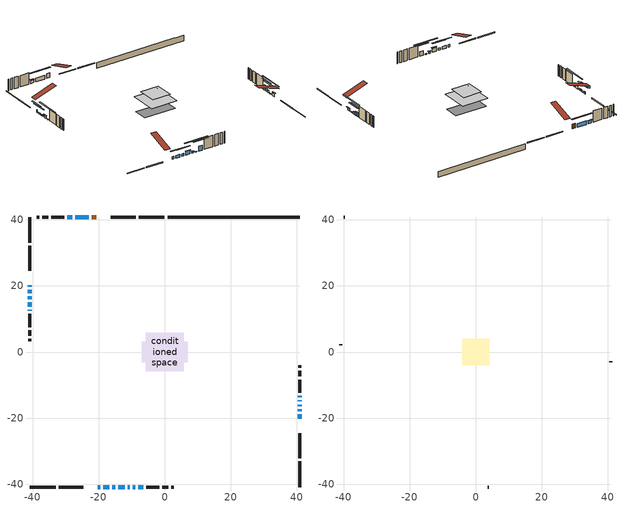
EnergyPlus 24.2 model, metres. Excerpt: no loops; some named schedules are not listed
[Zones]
conditioned space
 floor outside (Floor1 construction): -0.43,-0.43 -0.43,0.43 0.43,0.43 0.43,-0.43 z0.61
 floor adiabatic (AdiabaticFloorConstruction): -5.8,-5.8 -5.8,5.8 5.8,5.8 5.8,-5.8 z3.05
 floor foundation (Slab1 construction): -6.94,-3.07 -6.94,3.07 6.94,3.07 6.94,-3.07 z-1.83
 wall outside (RimJoist1 construction): -0.1,40.87 -7.91,40.87 / -40.87,-40.87 -33.05,-40.87 / -40.87,40.87 -40.87,33.05 / 40.87,-40.87 40.87,-33.05 z0.61:0.91
 wall outside (RimJoist2 construction): -8.84,40.87 -16.34,40.87 / -32.12,-40.87 -24.62,-40.87 / -40.87,32.12 -40.87,24.62 / 40.87,-32.12 40.87,-24.62 z0.61:0.91
 wall outside (AdiabaticWallConstruction 1): -20.73,40.87 -22.06,40.87 z0.61:2.64
 wall outside (AdiabaticWallConstruction): -20.24,-40.87 -19.49,-40.87 / -27.98,40.87 -29.51,40.87 z0.61:1.83; -18.56,-40.87 -16.78,-40.87 / -40.87,20.24 -40.87,19.78 / 40.87,-20.23 40.87,-18.91 / -40.87,15.06 -40.87,13.74 / 40.87,-16.36 40.87,-15.9 z0.61:1.73; -15.86,-40.87 -14.99,-40.87 z0.61:1.63; -14.07,-40.87 -12.18,-40.87 / 40.87,-14.97 40.87,-14.56 / 40.87,-13.64 40.87,-13.23 / -22.99,40.87 -27.05,40.87 z0.61:2.24; -40.87,18.85 -40.87,17.83 z0.61:1.22; -40.87,16.91 -40.87,15.99 z0.61:0.92; -11.26,-40.87 -10.62,-40.87 z0.61:1.25; 40.87,-17.99 40.87,-17.28 / -9.69,-40.87 -8.99,-40.87 / -40.87,12.82 -40.87,12.46 z0.61:0.9; -8.06,-40.87 -6.54,-40.87 z0.61:2.64
 wall outside (Wall1 construction): -30.44,40.87 -34.4,40.87 / -5.61,-40.87 -1.64,-40.87 / -40.87,11.53 -40.87,7.56 / 40.87,-12.3 40.87,-8.33 z0.61:5.49
 wall outside (Wall2 construction): -35.33,40.87 -37.04,40.87 / -0.71,-40.87 0.99,-40.87 / -40.87,6.64 -40.87,4.93 / 40.87,-7.4 40.87,-5.7 z0.61:5.49
 wall outside (Wall3 construction): -37.96,40.87 -38.72,40.87 / 1.92,-40.87 2.67,-40.87 / -40.87,4 -40.87,3.25 / 40.87,-4.77 40.87,-4.02 z0.61:5.49
 wall foundation (FoundationWall1 construction): 0.83,40.87,-1.83 0.83,40.87,0.61 36.86,40.87,0.61 36.86,40.87,0.48 40.87,40.87,0.48 40.87,40.87,-1.83
 window (WindowConstruction 15): -20.23,-40.87 -19.49,-40.87 z0.61:1.83
 window (WindowConstruction 6): -18.56,-40.87 -16.78,-40.87 z0.61:1.73
 window (WindowConstruction 7): -15.86,-40.87 -14.99,-40.87 z0.61:1.62
 window (WindowConstruction 8): -14.06,-40.87 -12.18,-40.87 z0.61:2.23
 window (WindowConstruction 9): -40.87,20.23 -40.87,19.78 z0.61:1.73
 window (WindowConstruction 10): -40.87,18.85 -40.87,17.83 z0.61:1.22
 window (WindowConstruction 11): -40.87,16.9 -40.87,15.99 z0.61:0.91
 window (WindowConstruction 12): 40.87,-20.23 40.87,-18.91 z0.61:1.73
 window (WindowConstruction 13): -40.87,15.06 -40.87,13.74 z0.61:1.73
 window (WindowConstruction 14): -11.25,-40.87 -10.62,-40.87 z0.61:1.24
 window (WindowConstruction 16): 40.87,-17.99 40.87,-17.28 z0.61:0.9
 window (WindowConstruction): 40.87,-16.36 40.87,-15.9 z0.61:1.73
 window (WindowConstruction 17): -9.69,-40.87 -8.99,-40.87 z0.61:0.9
 window (WindowConstruction 18): -40.87,12.81 -40.87,12.46 z0.61:0.9
 window (WindowConstruction 1): 40.87,-14.97 40.87,-14.56 z0.61:2.23
 window (WindowConstruction 2): 40.87,-13.64 40.87,-13.23 z0.61:2.23
 window (WindowConstruction 3): -22.99,40.87 -27.05,40.87 z0.61:2.23
 window (WindowConstruction 4): -27.98,40.87 -29.51,40.87 z0.61:1.83
 window (WindowConstruction 5): -8.06,-40.87 -6.54,-40.87 z0.61:2.64
 door (Door): -20.73,40.87 -22.06,40.87 z0.61:2.64
 ceiling adiabatic (AdiabaticFloorConstruction): 5.8,-5.8 5.8,5.8 -5.8,5.8 -5.8,-5.8 z3.05
attic - vented
 floor to conditioned space (Floor2 construction Reversed): -4.08,-4.08 -4.08,4.08 4.08,4.08 4.08,-4.08 z5.49
 floor to conditioned space (Floor3 construction Reversed): -2.76,-2.76 -2.76,2.76 2.76,2.76 2.76,-2.76 z5.49
 wall outside (Wall4 construction): -39.65,40.87 -39.94,40.87 / 3.6,-40.87 3.89,-40.87 / -40.87,2.32 -40.87,2.03 / 40.87,-3.09 40.87,-2.8 z0.61:5.49
 roof outside (Roof1 construction): -19.8,40.87,5.49 -19.8,31.28,8.68 -17.27,31.28,8.68 -17.27,40.87,5.49; -21.16,-40.87,5.49 -21.16,-31.28,8.68 -23.69,-31.28,8.68 -23.69,-40.87,5.49; -40.87,21.16,5.49 -31.28,21.16,8.68 -31.28,23.69,8.68 -40.87,23.69,5.49; 40.87,-21.16,5.49 31.28,-21.16,8.68 31.28,-23.69,8.68 40.87,-23.69,5.49
shading: -14.15,-40.87 -21.2,-40.87 -21.2,-41.28 -14.15,-41.28 z4.37; -12.35,-40.87 -18.5,-40.87 -18.5,-41.28 -12.35,-41.28 z4.26; -11.98,-40.87 -14.27,-40.87 -14.27,-41.28 -11.98,-41.28 z2.44; -40.87,17.14 -40.87,22.87 -41.28,22.87 -41.28,17.14 z4.37; -40.87,15.19 -40.87,21.49 -41.28,21.49 -41.28,15.19 z3.86; -40.87,15.79 -40.87,17.11 -41.28,17.11 -41.28,15.79 z1.12; 40.87,-18.71 40.87,-20.44 41.28,-20.44 41.28,-18.71 z1.93; -40.87,13.54 -40.87,15.26 -41.28,15.26 -41.28,13.54 z1.93; -10.42,-40.87 -11.46,-40.87 -11.46,-41.28 -10.42,-41.28 z1.45; 40.87,-12.2 40.87,-23.07 41.28,-23.07 41.28,-12.2 z5.98; 40.87,-13.26 40.87,-19 41.28,-19 41.28,-13.26 z4.37; -3.91,-40.87 -14.77,-40.87 -14.77,-41.28 -3.91,-41.28 z5.98; -40.87,7.38 -40.87,17.89 -41.28,17.89 -41.28,7.38 z5.98; 40.87,-11.92 40.87,-17.61 41.28,-17.61 41.28,-11.92 z4.87; 40.87,-13.03 40.87,-13.84 41.28,-13.84 41.28,-13.03 z2.44; -29.69,40.87 -20.35,40.87 -20.35,41.28 -29.69,41.28 z4.87; -29.71,40.87 -27.78,40.87 -27.78,41.28 -29.71,41.28 z2.03; -3.9,-40.87 -10.7,-40.87 -10.7,-41.28 -3.9,-41.28 z5.28
[Building]
Building 1: Terrain=Suburbs
[Site:Location]
Edmonton Intl AP_AB: Latitude {deg}=53.31; Longitude {deg}=-113.58; Time Zone {hr}=-7; Elevation {m}=723; Keep Site Location Information=Yes
[Site:GroundTemperature:Shallow]
-1.56185, -3.61833, -3.78302, -2.80711, 1.11059, 5.01004, 8.39065, 10.5322, 10.7141, 8.97234, 5.67794, 1.89811
[Site:WaterMainsTemperature]
Calculation Method=Schedule; Temperature Schedule=mains temperature schedule
[Material] Roughness=Rough; Thermal Absorptance=0.9
Name | Thickness {m} | Conductivity {W/m-K} | Density {kg/m3} | Specific Heat {J/kg-K} | Solar Absorptance | Visible Absorptance
asphalt or fiberglass shingles | 0.00635 | 0.162714 | 1121.4 | 1465.45 | 0.4 | 0.4
ceiling loosefill ins | 0.0846667 | 0.0480833 | 16.02 | 1046.75 | 0.7 | 0.7
ceiling stud and cavity | 0.1397 | 0.0996698 | 65.682 | 1177.47 | 0.7 | 0.7
ceiling stud and cavity 1 | 0.1397 | 0.68987 | 65.682 | 1177.47 | 0.7 | 0.7
concrete 4.0 in. | 0.1016 | 1.803125 | 2242.8 | 837.4 | 0.7 | 0.7
concrete 8.0 in. | 0.2032 | 1.803125 | 2242.8 | 837.4 | 0.7 | 0.7
door material | 0.04445 | 0.053851 | 512.64 | 1214.23 | 0.7 | 0.7
exterior vertical ins | 0.0208413 | 0.029427 | 32.04 | 1214.23 | 0.7 | 0.7
floor covering | 0.0127 | 0.0433444 | 54.468 | 1339.84 | 0.6 | 0.6
floor rigid ins; rim joist rigid ins | 0.051816 | 0.029427 | 32.04 | 1214.23 | 0.7 | 0.7
floor rigid ins 1; wall rigid ins | 0.512978 | 0.029427 | 32.04 | 1214.23 | 0.7 | 0.7
floor stud and cavity | 0.1397 | 0.102213 | 92.3553 | 1139.71 | 0.7 | 0.7
floor stud and cavity 1 | 0.1397 | 1.75129 | 37.0049 | 1207.88 | 0.7 | 0.7
furniture material conditioned space 1 | 0.1524 | 0.115458 | 640.8 | 1214.23 | 0.6 | 0.6
gypsum board | 0.0127 | 0.160291 | 801 | 837.4 | 0.6 | 0.6
gypsum board 1 | 0.0127 | 0.160291 | 801 | 837.4 | 0.7 | 0.7
osb sheathing 0.5 in. | 0.0127 | 0.115458 | 512.64 | 1214.23 | 0.7 | 0.7
osb sheathing 0.75 in. | 0.01905 | 0.115458 | 512.64 | 1214.23 | 0.7 | 0.7
osb sheathing 2.0 in. | 0.0508 | 0.115458 | 512.64 | 1214.23 | 0.7 | 0.7
rim joist stud and cavity | 0.0508 | 0.0296634 | 125.044 | 1163.47 | 0.6 | 0.6
rim joist stud and cavity 1 | 0.0508 | 0.0449671 | 125.044 | 1163.47 | 0.6 | 0.6
wall stud and cavity | 0.1397 | 0.100175 | 139.0536 | 1170.24 | 0.7 | 0.7
wall stud and cavity 1 | 0.1397 | 0.106781 | 139.0536 | 1170.24 | 0.7 | 0.7
wall stud and cavity 2 | 0.1397 | 0.103037 | 139.0536 | 1170.24 | 0.7 | 0.7
wall stud and cavity 3 | 0.0889 | 6.1454 | 50.32683 | 1063.81 | 0.6 | 0.6
wall stud and cavity 4 | 0.0889 | 0.380278 | 52.3479 | 1209.89 | 0.7 | 0.7
wall stud and cavity 5 | 0.0889 | 0.391764 | 83.0341 | 1211.67 | 0.7 | 0.7
wood siding | 0.0254 | 0.102417 | 544.68 | 1172.36 | 0.4 | 0.4
wood siding 1 | 0.00254 | 0.102417 | 544.68 | 1172.36 | 0.4 | 0.4
wood siding 2; wood siding 3; wood siding 4 | 0.0254 | 0.102417 | 544.68 | 1172.36 | 0.7 | 0.7
[WindowMaterial:SimpleGlazingSystem]
Name | U-Factor {W/m2-K} | Solar Heat Gain Coefficient
WindowMaterial | 2.177513 | 0.4
WindowMaterial 1 | 2.21101 | 0.39
WindowMaterial 10 | 1.711917 | 0.56
WindowMaterial 11 | 2.51649 | 0.44
WindowMaterial 12 | 3.310274 | 0.62
WindowMaterial 13 | 3.26258 | 0.43
WindowMaterial 2 | 1.59949 | 0.59
WindowMaterial 3 | 1.944715 | 0.47
WindowMaterial 4 | 1.60858 | 0.58
WindowMaterial 5 | 1.77494 | 0.52
WindowMaterial 6 | 1.94301 | 0.47
WindowMaterial 7 | 1.68977 | 0.55
WindowMaterial 8 | 1.90043 | 0.52
WindowMaterial 9 | 2.225776 | 0.44
[Construction]
AdiabaticFloorConstruction: floor stud and cavity 1, floor rigid ins 1, osb sheathing 0.75 in., floor covering
AdiabaticWallConstruction: wood siding 3, wall rigid ins, wall stud and cavity 4, gypsum board
AdiabaticWallConstruction 1: wood siding 4, wall rigid ins, wall stud and cavity 4, gypsum board
Door: door material
Floor1 construction: floor stud and cavity, floor rigid ins, osb sheathing 0.75 in., floor covering
Floor2 construction Reversed: gypsum board, ceiling stud and cavity, ceiling loosefill ins
Floor3 construction Reversed: gypsum board, ceiling stud and cavity 1, ceiling loosefill ins
FoundationWall1 construction: concrete 8.0 in., gypsum board 1
furniture construction conditioned space 1: furniture material conditioned space 1
PartitionWallConstruction: gypsum board, wall stud and cavity 5, gypsum board
RimJoist1 construction: wood siding 2, osb sheathing 2.0 in., rim joist stud and cavity
RimJoist2 construction: wood siding 2, rim joist rigid ins, osb sheathing 2.0 in., rim joist stud and cavity 1
Roof1 construction: asphalt or fiberglass shingles
Slab1 construction: concrete 4.0 in.
Wall1 construction: wood siding, osb sheathing 0.5 in., wall stud and cavity, gypsum board
Wall2 construction: wood siding, osb sheathing 0.5 in., wall stud and cavity 1, gypsum board
Wall3 construction: wood siding, osb sheathing 0.5 in., wall stud and cavity 2, gypsum board
Wall4 construction: wood siding 1, wall stud and cavity 3
WindowConstruction; WindowConstruction 9: WindowMaterial
WindowConstruction 1; WindowConstruction 2: WindowMaterial 1
WindowConstruction 10: WindowMaterial 8
WindowConstruction 11: WindowMaterial 9
WindowConstruction 12; WindowConstruction 13: WindowMaterial 10
WindowConstruction 14: WindowMaterial 11
WindowConstruction 15: WindowMaterial 12
WindowConstruction 16; WindowConstruction 17; WindowConstruction 18: WindowMaterial 13
WindowConstruction 3: WindowMaterial 2
WindowConstruction 4: WindowMaterial 3
WindowConstruction 5: WindowMaterial 4
WindowConstruction 6: WindowMaterial 5
WindowConstruction 7: WindowMaterial 6
WindowConstruction 8: WindowMaterial 7
[Zone] Multiplier=1; Part of Total Floor Area=Yes
Name | Volume {m3}
attic - vented | 50.2496
conditioned space | 576.3
[Space]
Name | Zone | Volume {m3}
attic - vented 1 | attic - vented | 50.2496
conditioned space 1 | conditioned space | 576.3
[ZoneInfiltration:EffectiveLeakageArea]
infil attic - vented 1: Zone or Space=attic - vented 1; Schedule=Always On Discrete; Effective Air Leakage Area {cm2}=3369.39; Stack Coefficient=0.000561331; Wind Coefficient=1.60077e-05
[ZoneMixing]
whole house fan mix: Zone or Space=attic - vented; Schedule=Always On Continuous; Design Flow Rate Calculation Method=Flow/Zone; Design Flow Rate {m3/s}=0; Source Zone or Space=conditioned space
[SurfaceProperty:ExposedFoundationPerimeter]
Slab1: Exposed Perimeter Calculation Method=TotalExposedPerimeter; Total Exposed Perimeter {m}=40.032
[InternalMass] Zone or ZoneList=conditioned space; Space or SpaceList=conditioned space 1
Name | Construction | Surface Area {m2}
furniture mass conditioned space 1 | furniture construction conditioned space 1 | 88.1643
partition wall mass | PartitionWallConstruction | 220.411
[Lights]
interior lighting: Zone or ZoneList or Space or SpaceList=conditioned space 1; Schedule=interior lighting schedule; Design Level Calculation Method=LightingLevel; Lighting Level {W}=343.2; Return Air Fraction=0; Fraction Radiant=0.6; Fraction Visible=0.2; Fraction Replaceable=1
[People]
occupants: Zone or ZoneList or Space or SpaceList=conditioned space 1; Number of People Schedule=occupants schedule; Number of People Calculation Method=People; Number of People=3; Fraction Radiant=0.314171; Sensible Heat Fraction=0.56303; Activity Level Schedule=occupants activity schedule; Carbon Dioxide Generation Rate {m3/s-W}=0; Enable ASHRAE 55 Comfort Warnings=No; Mean Radiant Temperature Calculation Type=EnclosureAveraged
[ElectricEquipment] Zone or ZoneList or Space or SpaceList=conditioned space 1; Design Level Calculation Method=EquipmentLevel
Name | Schedule | Design Level {W} | Fraction Latent | Fraction Radiant | Fraction Lost
clothes dryer | clothes dryer schedule | 140.772 | 0.015 | 0.081 | 0.85
clothes washer | clothes washer schedule | 32.1985 | 0.03 | 0.162 | 0.7
cooking range | cooking range schedule | 215.147 | 0.08 | 0.432 | 0.2
dishwasher | dishwasher schedule | 66.8632 | 0.3 | 0.18 | 0.4
fridge | fridge schedule | 72.9452 | 0 | 0.6 | 0
mech vent bath fan 0 | mech vent bath fan 0 schedule | 50.2 | 0 | 0 | 1
mech vent bath fan 1 | mech vent bath fan 1 schedule | 50.2 | 0 | 0 | 1
mech vent house fan | mech vent house fan schedule | 0 | 0 | 0 | 1
mech vent house fan cfis | mech vent house fan cfis schedule | 0 | 0 | 0 | 0
mech vent range fan 0 | mech vent range fan 0 schedule | 57 | 0 | 0 | 1
misc plug loads | misc plug loads schedule | 494.7 | 0.045 | 0.513 | 0.1
whole house fan | Always On Discrete | 0 | 0 | 0 | 1
[OtherEquipment] Zone or ZoneList or Space or SpaceList=conditioned space 1; Design Level Calculation Method=EquipmentLevel
Name | Fuel Type | Schedule | Design Level {W} | Fraction Latent | Fraction Radiant | Fraction Lost
clothes dryer 1 | Electricity | clothes dryer schedule | 0 | 0.015 | 0.081 | 0.85
cooking range 1 | Electricity | cooking range schedule | 0 | 0.08 | 0.432 | 0.2
general water use latent | None | general water use schedule | 62.594 | 1 | 0 | 0
general water use sensible | None | general water use schedule | -61.6891 | 0 | 0.6 | 0
mech vent house fan latent load | None | Always On Discrete | 0 | 1 | 0 | 0
mech vent house fan sensible load | None | Always On Discrete | 0 | 0 | 0 | 0
water heater energy adjustment1 | NaturalGas | Always On Discrete | 0.01 | 0 | 0 | 1
[ZoneInfiltration:DesignFlowRate] Zone or ZoneList or Space or SpaceList=conditioned space 1; Schedule=Always On Discrete; Design Flow Rate Calculation Method=Flow/Zone; Design Flow Rate {m3/s}=0
infil flow; natural vent flow; whole house fan flow
[Foundation:Kiva]
Foundation Kiva 1: Initial Indoor Air Temperature {C}=18; Wall Height Above Grade {m}=0.609996; Wall Depth Below Slab {m}=0.2032; Custom Block Material Name 1=exterior vertical ins; Custom Block Depth 1 {m}=2.43998; Custom Block X Position 1 {m}=0.2159; Custom Block Z Position 1 {m}=0
[Foundation:Kiva:Settings]
Soil Conductivity {W/m-K}=0.849921; Soil Density {kg/m3}=1842.3; Soil Specific Heat {J/kg-K}=418.7; Ground Solar Absorptivity=0.9; Ground Thermal Absorptivity=0.9; Ground Surface Roughness {m}=0.03; Far-Field Width {m}=40; Deep-Ground Boundary Condition=ZeroFlux; Deep-Ground Depth {m}=40; Minimum Cell Dimension {m}=0.2; Maximum Cell Growth Coefficient=3; Simulation Timestep=Timestep
[Exterior:Lights]
exterior lighting: Schedule=exterior lighting schedule; Design Level {W}=75.6
[Schedule:Constant]
Name | Hourly Value
Always On Continuous; mech vent house fan schedule; mech vent house fan cfis schedule; Always On Discrete | 1
occupants activity schedule | 117.228
fridge schedule | 0
[Schedule:Week:Daily]
interior lighting schedule Week Rule - Jan1-Jan27: interior lighting schedule day, interior lighting schedule day, interior lighting schedule day, interior lighting schedule day, interior lighting schedule day, interior lighting schedule day, interior lighting schedule day, interior lighting schedule default day, interior lighting schedule default day, interior lighting schedule default day, interior lighting schedule default day, interior lighting schedule default day
interior lighting schedule Week Rule - Jan28-Feb3: interior lighting schedule day, interior lighting schedule day, interior lighting schedule day, interior lighting schedule day, interior lighting schedule day 1, interior lighting schedule day 1, interior lighting schedule day 1, interior lighting schedule default day, interior lighting schedule default day, interior lighting schedule default day, interior lighting schedule default day, interior lighting schedule default day
interior lighting schedule Week Rule - Feb4-Feb24: interior lighting schedule day 1, interior lighting schedule day 1, interior lighting schedule day 1, interior lighting schedule day 1, interior lighting schedule day 1, interior lighting schedule day 1, interior lighting schedule day 1, interior lighting schedule default day, interior lighting schedule default day, interior lighting schedule default day, interior lighting schedule default day, interior lighting schedule default day
interior lighting schedule Week Rule - Feb25-Mar3: interior lighting schedule day 1, interior lighting schedule day 1, interior lighting schedule day 1, interior lighting schedule day 1, interior lighting schedule day 2, interior lighting schedule day 2, interior lighting schedule day 2, interior lighting schedule default day, interior lighting schedule default day, interior lighting schedule default day, interior lighting schedule default day, interior lighting schedule default day
interior lighting schedule Week Rule - Mar4-Mar31: interior lighting schedule day 2, interior lighting schedule day 2, interior lighting schedule day 2, interior lighting schedule day 2, interior lighting schedule day 2, interior lighting schedule day 2, interior lighting schedule day 2, interior lighting schedule default day, interior lighting schedule default day, interior lighting schedule default day, interior lighting schedule default day, interior lighting schedule default day
interior lighting schedule Week Rule - Apr1-Apr28: interior lighting schedule day 3, interior lighting schedule day 3, interior lighting schedule day 3, interior lighting schedule day 3, interior lighting schedule day 3, interior lighting schedule day 3, interior lighting schedule day 3, interior lighting schedule default day, interior lighting schedule default day, interior lighting schedule default day, interior lighting schedule default day, interior lighting schedule default day
interior lighting schedule Week Rule - Apr29-May5: interior lighting schedule day 3, interior lighting schedule day 3, interior lighting schedule day 4, interior lighting schedule day 4, interior lighting schedule day 4, interior lighting schedule day 4, interior lighting schedule day 4, interior lighting schedule default day, interior lighting schedule default day, interior lighting schedule default day, interior lighting schedule default day, interior lighting schedule default day
interior lighting schedule Week Rule - May6-May26: interior lighting schedule day 4, interior lighting schedule day 4, interior lighting schedule day 4, interior lighting schedule day 4, interior lighting schedule day 4, interior lighting schedule day 4, interior lighting schedule day 4, interior lighting schedule default day, interior lighting schedule default day, interior lighting schedule default day, interior lighting schedule default day, interior lighting schedule default day
interior lighting schedule Week Rule - May27-Jun2: interior lighting schedule day 4, interior lighting schedule day 4, interior lighting schedule day 4, interior lighting schedule day 4, interior lighting schedule day 4, interior lighting schedule day 5, interior lighting schedule day 5, interior lighting schedule default day, interior lighting schedule default day, interior lighting schedule default day, interior lighting schedule default day, interior lighting schedule default day
interior lighting schedule Week Rule - Jun3-Jun30: interior lighting schedule day 5, interior lighting schedule day 5, interior lighting schedule day 5, interior lighting schedule day 5, interior lighting schedule day 5, interior lighting schedule day 5, interior lighting schedule day 5, interior lighting schedule default day, interior lighting schedule default day, interior lighting schedule default day, interior lighting schedule default day, interior lighting schedule default day
interior lighting schedule Week Rule - Jul1-Jul28: interior lighting schedule day 6, interior lighting schedule day 6, interior lighting schedule day 6, interior lighting schedule day 6, interior lighting schedule day 6, interior lighting schedule day 6, interior lighting schedule day 6, interior lighting schedule default day, interior lighting schedule default day, interior lighting schedule default day, interior lighting schedule default day, interior lighting schedule default day
interior lighting schedule Week Rule - Jul29-Aug4: interior lighting schedule day 6, interior lighting schedule day 6, interior lighting schedule day 6, interior lighting schedule day 7, interior lighting schedule day 7, interior lighting schedule day 7, interior lighting schedule day 7, interior lighting schedule default day, interior lighting schedule default day, interior lighting schedule default day, interior lighting schedule default day, interior lighting schedule default day
interior lighting schedule Week Rule - Aug5-Aug25: interior lighting schedule day 7, interior lighting schedule day 7, interior lighting schedule day 7, interior lighting schedule day 7, interior lighting schedule day 7, interior lighting schedule day 7, interior lighting schedule day 7, interior lighting schedule default day, interior lighting schedule default day, interior lighting schedule default day, interior lighting schedule default day, interior lighting schedule default day
interior lighting schedule Week Rule - Aug26-Sep1: interior lighting schedule day 7, interior lighting schedule day 7, interior lighting schedule day 7, interior lighting schedule day 7, interior lighting schedule day 7, interior lighting schedule day 7, interior lighting schedule day 8, interior lighting schedule default day, interior lighting schedule default day, interior lighting schedule default day, interior lighting schedule default day, interior lighting schedule default day
interior lighting schedule Week Rule - Sep2-Sep29: interior lighting schedule day 8, interior lighting schedule day 8, interior lighting schedule day 8, interior lighting schedule day 8, interior lighting schedule day 8, interior lighting schedule day 8, interior lighting schedule day 8, interior lighting schedule default day, interior lighting schedule default day, interior lighting schedule default day, interior lighting schedule default day, interior lighting schedule default day
interior lighting schedule Week Rule - Sep30-Oct6: interior lighting schedule day 8, interior lighting schedule day 9, interior lighting schedule day 9, interior lighting schedule day 9, interior lighting schedule day 9, interior lighting schedule day 9, interior lighting schedule day 9, interior lighting schedule default day, interior lighting schedule default day, interior lighting schedule default day, interior lighting schedule default day, interior lighting schedule default day
interior lighting schedule Week Rule - Oct7-Oct27: interior lighting schedule day 9, interior lighting schedule day 9, interior lighting schedule day 9, interior lighting schedule day 9, interior lighting schedule day 9, interior lighting schedule day 9, interior lighting schedule day 9, interior lighting schedule default day, interior lighting schedule default day, interior lighting schedule default day, interior lighting schedule default day, interior lighting schedule default day
interior lighting schedule Week Rule - Oct28-Nov3: interior lighting schedule day 9, interior lighting schedule day 9, interior lighting schedule day 9, interior lighting schedule day 9, interior lighting schedule day 10, interior lighting schedule day 10, interior lighting schedule day 10, interior lighting schedule default day, interior lighting schedule default day, interior lighting schedule default day, interior lighting schedule default day, interior lighting schedule default day
interior lighting schedule Week Rule - Nov4-Nov24: interior lighting schedule day 10, interior lighting schedule day 10, interior lighting schedule day 10, interior lighting schedule day 10, interior lighting schedule day 10, interior lighting schedule day 10, interior lighting schedule day 10, interior lighting schedule default day, interior lighting schedule default day, interior lighting schedule default day, interior lighting schedule default day, interior lighting schedule default day
interior lighting schedule Week Rule - Nov25-Dec1: interior lighting schedule day 10, interior lighting schedule day 10, interior lighting schedule day 10, interior lighting schedule day 10, interior lighting schedule day 10, interior lighting schedule day 10, interior lighting schedule day 11, interior lighting schedule default day, interior lighting schedule default day, interior lighting schedule default day, interior lighting schedule default day, interior lighting schedule default day
interior lighting schedule Week Rule - Dec2-Dec31: interior lighting schedule day 11, interior lighting schedule day 11, interior lighting schedule day 11, interior lighting schedule day 11, interior lighting schedule day 11, interior lighting schedule day 11, interior lighting schedule day 11, interior lighting schedule default day, interior lighting schedule default day, interior lighting schedule default day, interior lighting schedule default day, interior lighting schedule default day
occupants schedule Week Rule - Jan1-Dec31: occupants schedule day, occupants schedule day, occupants schedule day, occupants schedule day, occupants schedule day, occupants schedule day, occupants schedule day, occupants schedule default day, occupants schedule default day, occupants schedule default day, occupants schedule default day, occupants schedule default day
clothes dryer schedule Week Rule - Jan1-Dec31: clothes dryer schedule day, clothes dryer schedule day, clothes dryer schedule day, clothes dryer schedule day, clothes dryer schedule day, clothes dryer schedule day, clothes dryer schedule day, clothes dryer schedule default day, clothes dryer schedule default day, clothes dryer schedule default day, clothes dryer schedule default day, clothes dryer schedule default day
clothes washer schedule Week Rule - Jan1-Dec31: clothes washer schedule day, clothes washer schedule day, clothes washer schedule day, clothes washer schedule day, clothes washer schedule day, clothes washer schedule day, clothes washer schedule day, clothes washer schedule default day, clothes washer schedule default day, clothes washer schedule default day, clothes washer schedule default day, clothes washer schedule default day
cooking range schedule Week Rule - Jan1-Dec31: cooking range schedule day, cooking range schedule day, cooking range schedule day, cooking range schedule day, cooking range schedule day, cooking range schedule day, cooking range schedule day, cooking range schedule default day, cooking range schedule default day, cooking range schedule default day, cooking range schedule default day, cooking range schedule default day
dishwasher schedule Week Rule - Jan1-Dec31: dishwasher schedule day, dishwasher schedule day, dishwasher schedule day, dishwasher schedule day, dishwasher schedule day, dishwasher schedule day, dishwasher schedule day, dishwasher schedule default day, dishwasher schedule default day, dishwasher schedule default day, dishwasher schedule default day, dishwasher schedule default day
mech vent bath fan 0 schedule Week Rule - Jan1-Dec31: mech vent bath fan 0 schedule day, mech vent bath fan 0 schedule day, mech vent bath fan 0 schedule day, mech vent bath fan 0 schedule day, mech vent bath fan 0 schedule day, mech vent bath fan 0 schedule day, mech vent bath fan 0 schedule day, mech vent bath fan 0 schedule default day, mech vent bath fan 0 schedule default day, mech vent bath fan 0 schedule default day, mech vent bath fan 0 schedule default day, mech vent bath fan 0 schedule default day
mech vent bath fan 1 schedule Week Rule - Jan1-Dec31: mech vent bath fan 1 schedule day, mech vent bath fan 1 schedule day, mech vent bath fan 1 schedule day, mech vent bath fan 1 schedule day, mech vent bath fan 1 schedule day, mech vent bath fan 1 schedule day, mech vent bath fan 1 schedule day, mech vent bath fan 1 schedule default day, mech vent bath fan 1 schedule default day, mech vent bath fan 1 schedule default day, mech vent bath fan 1 schedule default day, mech vent bath fan 1 schedule default day
mech vent range fan 0 schedule Week Rule - Jan1-Dec31: mech vent range fan 0 schedule day, mech vent range fan 0 schedule day, mech vent range fan 0 schedule day, mech vent range fan 0 schedule day, mech vent range fan 0 schedule day, mech vent range fan 0 schedule day, mech vent range fan 0 schedule day, mech vent range fan 0 schedule default day, mech vent range fan 0 schedule default day, mech vent range fan 0 schedule default day, mech vent range fan 0 schedule default day, mech vent range fan 0 schedule default day
misc plug loads schedule Week Rule - Jan1-Dec31: misc plug loads schedule day, misc plug loads schedule day, misc plug loads schedule day, misc plug loads schedule day, misc plug loads schedule day, misc plug loads schedule day, misc plug loads schedule day, misc plug loads schedule default day, misc plug loads schedule default day, misc plug loads schedule default day, misc plug loads schedule default day, misc plug loads schedule default day
general water use schedule Week Rule - Jan1-Dec31: general water use schedule day, general water use schedule day, general water use schedule day, general water use schedule day, general water use schedule day, general water use schedule day, general water use schedule day, general water use schedule default day, general water use schedule default day, general water use schedule default day, general water use schedule default day, general water use schedule default day
exterior lighting schedule Week Rule - Jan1-Jan27: exterior lighting schedule day, exterior lighting schedule day, exterior lighting schedule day, exterior lighting schedule day, exterior lighting schedule day, exterior lighting schedule day, exterior lighting schedule day, exterior lighting schedule default day, exterior lighting schedule default day, exterior lighting schedule default day, exterior lighting schedule default day, exterior lighting schedule default day
exterior lighting schedule Week Rule - Jan28-Feb3: exterior lighting schedule day, exterior lighting schedule day, exterior lighting schedule day, exterior lighting schedule day, exterior lighting schedule day 1, exterior lighting schedule day 1, exterior lighting schedule day 1, exterior lighting schedule default day, exterior lighting schedule default day, exterior lighting schedule default day, exterior lighting schedule default day, exterior lighting schedule default day
exterior lighting schedule Week Rule - Feb4-Feb24: exterior lighting schedule day 1, exterior lighting schedule day 1, exterior lighting schedule day 1, exterior lighting schedule day 1, exterior lighting schedule day 1, exterior lighting schedule day 1, exterior lighting schedule day 1, exterior lighting schedule default day, exterior lighting schedule default day, exterior lighting schedule default day, exterior lighting schedule default day, exterior lighting schedule default day
exterior lighting schedule Week Rule - Feb25-Mar3: exterior lighting schedule day 1, exterior lighting schedule day 1, exterior lighting schedule day 1, exterior lighting schedule day 1, exterior lighting schedule day 2, exterior lighting schedule day 2, exterior lighting schedule day 2, exterior lighting schedule default day, exterior lighting schedule default day, exterior lighting schedule default day, exterior lighting schedule default day, exterior lighting schedule default day
exterior lighting schedule Week Rule - Mar4-Mar31: exterior lighting schedule day 2, exterior lighting schedule day 2, exterior lighting schedule day 2, exterior lighting schedule day 2, exterior lighting schedule day 2, exterior lighting schedule day 2, exterior lighting schedule day 2, exterior lighting schedule default day, exterior lighting schedule default day, exterior lighting schedule default day, exterior lighting schedule default day, exterior lighting schedule default day
exterior lighting schedule Week Rule - Apr1-Apr28: exterior lighting schedule day 3, exterior lighting schedule day 3, exterior lighting schedule day 3, exterior lighting schedule day 3, exterior lighting schedule day 3, exterior lighting schedule day 3, exterior lighting schedule day 3, exterior lighting schedule default day, exterior lighting schedule default day, exterior lighting schedule default day, exterior lighting schedule default day, exterior lighting schedule default day
exterior lighting schedule Week Rule - Apr29-May5: exterior lighting schedule day 3, exterior lighting schedule day 3, exterior lighting schedule day 4, exterior lighting schedule day 4, exterior lighting schedule day 4, exterior lighting schedule day 4, exterior lighting schedule day 4, exterior lighting schedule default day, exterior lighting schedule default day, exterior lighting schedule default day, exterior lighting schedule default day, exterior lighting schedule default day
exterior lighting schedule Week Rule - May6-May26: exterior lighting schedule day 4, exterior lighting schedule day 4, exterior lighting schedule day 4, exterior lighting schedule day 4, exterior lighting schedule day 4, exterior lighting schedule day 4, exterior lighting schedule day 4, exterior lighting schedule default day, exterior lighting schedule default day, exterior lighting schedule default day, exterior lighting schedule default day, exterior lighting schedule default day
[Schedule:Year]
interior lighting schedule: interior lighting schedule Week Rule - Jan1-Jan27, 1, 1, 1, 27, interior lighting schedule Week Rule - Jan28-Feb3, 1, 28, 2, 3, interior lighting schedule Week Rule - Feb4-Feb24, 2, 4, 2, 24, interior lighting schedule Week Rule - Feb25-Mar3, 2, 25, 3, 3, interior lighting schedule Week Rule - Mar4-Mar31, 3, 4, 3, 31, interior lighting schedule Week Rule - Apr1-Apr28, 4, 1, 4, 28, interior lighting schedule Week Rule - Apr29-May5, 4, 29, 5, 5, interior lighting schedule Week Rule - May6-May26, 5, 6, 5, 26, interior lighting schedule Week Rule - May27-Jun2, 5, 27, 6, 2, interior lighting schedule Week Rule - Jun3-Jun30, 6, 3, 6, 30, interior lighting schedule Week Rule - Jul1-Jul28, 7, 1, 7, 28, interior lighting schedule Week Rule - Jul29-Aug4, 7, 29, 8, 4, interior lighting schedule Week Rule - Aug5-Aug25, 8, 5, 8, 25, interior lighting schedule Week Rule - Aug26-Sep1, 8, 26, 9, 1, interior lighting schedule Week Rule - Sep2-Sep29, 9, 2, 9, 29, interior lighting schedule Week Rule - Sep30-Oct6, 9, 30, 10, 6, interior lighting schedule Week Rule - Oct7-Oct27, 10, 7, 10, 27, interior lighting schedule Week Rule - Oct28-Nov3, 10, 28, 11, 3, interior lighting schedule Week Rule - Nov4-Nov24, 11, 4, 11, 24, interior lighting schedule Week Rule - Nov25-Dec1, 11, 25, 12, 1, interior lighting schedule Week Rule - Dec2-Dec31, 12, 2, 12, 31
occupants schedule: occupants schedule Week Rule - Jan1-Dec31, 1, 1, 12, 31
clothes dryer schedule: clothes dryer schedule Week Rule - Jan1-Dec31, 1, 1, 12, 31
clothes washer schedule: clothes washer schedule Week Rule - Jan1-Dec31, 1, 1, 12, 31
cooking range schedule: cooking range schedule Week Rule - Jan1-Dec31, 1, 1, 12, 31
dishwasher schedule: dishwasher schedule Week Rule - Jan1-Dec31, 1, 1, 12, 31
mech vent bath fan 0 schedule: mech vent bath fan 0 schedule Week Rule - Jan1-Dec31, 1, 1, 12, 31
mech vent bath fan 1 schedule: mech vent bath fan 1 schedule Week Rule - Jan1-Dec31, 1, 1, 12, 31
mech vent range fan 0 schedule: mech vent range fan 0 schedule Week Rule - Jan1-Dec31, 1, 1, 12, 31
misc plug loads schedule: misc plug loads schedule Week Rule - Jan1-Dec31, 1, 1, 12, 31
general water use schedule: general water use schedule Week Rule - Jan1-Dec31, 1, 1, 12, 31
exterior lighting schedule: exterior lighting schedule Week Rule - Jan1-Jan27, 1, 1, 1, 27, exterior lighting schedule Week Rule - Jan28-Feb3, 1, 28, 2, 3, exterior lighting schedule Week Rule - Feb4-Feb24, 2, 4, 2, 24, exterior lighting schedule Week Rule - Feb25-Mar3, 2, 25, 3, 3, exterior lighting schedule Week Rule - Mar4-Mar31, 3, 4, 3, 31, exterior lighting schedule Week Rule - Apr1-Apr28, 4, 1, 4, 28, exterior lighting schedule Week Rule - Apr29-May5, 4, 29, 5, 5, exterior lighting schedule Week Rule - May6-May26, 5, 6, 5, 26, exterior lighting schedule Week Rule - May27-Jun2, 5, 27, 6, 2, exterior lighting schedule Week Rule - Jun3-Jun30, 6, 3, 6, 30, exterior lighting schedule Week Rule - Jul1-Jul28, 7, 1, 7, 28, exterior lighting schedule Week Rule - Jul29-Aug4, 7, 29, 8, 4, exterior lighting schedule Week Rule - Aug5-Aug25, 8, 5, 8, 25, exterior lighting schedule Week Rule - Aug26-Sep1, 8, 26, 9, 1, exterior lighting schedule Week Rule - Sep2-Sep29, 9, 2, 9, 29, exterior lighting schedule Week Rule - Sep30-Oct6, 9, 30, 10, 6, exterior lighting schedule Week Rule - Oct7-Oct27, 10, 7, 10, 27, exterior lighting schedule Week Rule - Oct28-Nov3, 10, 28, 11, 3, exterior lighting schedule Week Rule - Nov4-Nov24, 11, 4, 11, 24, exterior lighting schedule Week Rule - Nov25-Dec1, 11, 25, 12, 1, exterior lighting schedule Week Rule - Dec2-Dec31, 12, 2, 12, 31
[Schedule:Compact]
mains temperature schedule: Through: 01/01, For: AllDays, Until: 24:00, 3.97167, Through: 01/02, For: AllDays, Until: 24:00, 3.90778, Through: 01/03, For: AllDays, Until: 24:00, 3.84556, Through: 01/04, For: AllDays, Until: 24:00, 3.78389, Through: 01/05, For: AllDays, Until: 24:00, 3.72278, Through: 01/06, For: AllDays, Until: 24:00, 3.66278, Through: 01/07, For: AllDays, Until: 24:00, 3.60389, Through: 01/08, For: AllDays, Until: 24:00, 3.54556, Through: 01/09, For: AllDays, Until: 24:00, 3.48833, Through: 01/10, For: AllDays, Until: 24:00, 3.43167, Through: 01/11, For: AllDays, Until: 24:00, 3.37611, Through: 01/12, For: AllDays, Until: 24:00, 3.32167, Through: 01/13, For: AllDays, Until: 24:00, 3.26833, Through: 01/14, For: AllDays, Until: 24:00, 3.21556, Through: 01/15, For: AllDays, Until: 24:00, 3.16444, Through: 01/16, For: AllDays, Until: 24:00, 3.11389, Through: 01/17, For: AllDays, Until: 24:00, 3.06444, Through: 01/18, For: AllDays, Until: 24:00, 3.01611, Through: 01/19, For: AllDays, Until: 24:00, 2.96889, Through: 01/20, For: AllDays, Until: 24:00, 2.92278, Through: 01/21, For: AllDays, Until: 24:00, 2.87722, Through: 01/22, For: AllDays, Until: 24:00, 2.83333, Through: 01/23, For: AllDays, Until: 24:00, 2.79056, Through: 01/24, For: AllDays, Until: 24:00, 2.74889, Through: 01/25, For: AllDays, Until: 24:00, 2.70833, Through: 01/26, For: AllDays, Until: 24:00, 2.66889, Through: 01/27, For: AllDays, Until: 24:00, 2.63056, Through: 01/28, For: AllDays, Until: 24:00, 2.59333, Through: 01/29, For: AllDays, Until: 24:00, 2.55778, Through: 01/30, For: AllDays, Until: 24:00, 2.52278, Through: 01/31, For: AllDays, Until: 24:00, 2.48944, Through: 02/01, For: AllDays, Until: 24:00, 2.45722, Through: 02/02, For: AllDays, Until: 24:00, 2.42611, Through: 02/03, For: AllDays, Until: 24:00, 2.39667, Through: 02/04, For: AllDays, Until: 24:00, 2.36833, Through: 02/05, For: AllDays, Until: 24:00, 2.34111, Through: 02/06, For: AllDays, Until: 24:00, 2.315, Through: 02/07, For: AllDays, Until: 24:00, 2.29056, Through: 02/08, For: AllDays, Until: 24:00, 2.26722, Through: 02/09, For: AllDays, Until: 24:00, 2.245, Through: 02/10, For: AllDays, Until: 24:00, 2.22444, Through: 02/11, For: AllDays, Until: 24:00, 2.20444, Through: 02/12, For: AllDays, Until: 24:00, 2.18667, Through: 02/13, For: AllDays, Until: 24:00, 2.17, Through: 02/14, For: AllDays, Until: 24:00, 2.15444, Through: 02/15, For: AllDays, Until: 24:00, 2.14, Through: 02/16, For: AllDays, Until: 24:00, 2.12722, Through: 02/17, For: AllDays, Until: 24:00, 2.11556, Through: 02/18, For: AllDays, Until: 24:00, 2.10556, Through: 02/19, For: AllDays, Until: 24:00, 2.09667, Through: 02/20, For: AllDays, Until: 24:00, 2.08889, Through: 02/21, For: AllDays, Until: 24:00, 2.08278, Through: 02/22, For: AllDays, Until: 24:00, 2.07833, Through: 02/23, For: AllDays, Until: 24:00, 2.07444, Through: 02/24, For: AllDays, Until: 24:00, 2.07278, Through: 02/25, For: AllDays, Until: 24:00, 2.07167, Through: 02/26, For: AllDays, Until: 24:00, 2.07222, Through: 02/27, For: AllDays, Until: 24:00, 2.07444, Through: 02/28, For: AllDays, Until: 24:00, 2.07778, Through: 03/01, For: AllDays, Until: 24:00, 2.08222, Through: 03/02, For: AllDays, Until: 24:00, 2.08833, Through: 03/03, For: AllDays, Until: 24:00, 2.09556, Through: 03/04, For: AllDays, Until: 24:00, 2.10444, Through: 03/05, For: AllDays, Until: 24:00, 2.11444, Through: 03/06, For: AllDays, Until: 24:00, 2.12556, Through: 03/07, For: AllDays, Until: 24:00, 2.13833, Through: 03/08, For: AllDays, Until: 24:00, 2.15278, Through: 03/09, For: AllDays, Until: 24:00, 2.16778, Through: 03/10, For: AllDays, Until: 24:00, 2.18444, Through: 03/11, For: AllDays, Until: 24:00, 2.20278, Through: 03/12, For: AllDays, Until: 24:00, 2.22167, Through: 03/13, For: AllDays, Until: 24:00, 2.24278, Through: 03/14, For: AllDays, Until: 24:00, 2.26444, Through: 03/15, For: AllDays, Until: 24:00, 2.28778, Through: 03/16, For: AllDays, Until: 24:00, 2.31222, Through: 03/17, For: AllDays, Until: 24:00, 2.33778, Through: 03/18, For: AllDays, Until: 24:00, 2.365, Through: 03/19, For: AllDays, Until: 24:00, 2.39333, Through: 03/20, For: AllDays, Until: 24:00, 2.42278, Through: 03/21, For: AllDays, Until: 24:00, 2.45389, Through: 03/22, For: AllDays, Until: 24:00, 2.48611, Through: 03/23, For: AllDays, Until: 24:00, 2.51889, Through: 03/24, For: AllDays, Until: 24:00, 2.55389, Through: 03/25, For: AllDays, Until: 24:00, 2.58944, Through: 03/26, For: AllDays, Until: 24:00, 2.62611, Through: 03/27, For: AllDays, Until: 24:00, 2.66444, Through: 03/28, For: AllDays, Until: 24:00, 2.70389, Through: 03/29, For: AllDays, Until: 24:00, 2.74389, Through: 03/30, For: AllDays, Until: 24:00, 2.78556, Through: 03/31, For: AllDays, Until: 24:00, 2.82833, Through: 04/01, For: AllDays, Until: 24:00, 2.87222, Through: 04/02, For: AllDays, Until: 24:00, 2.91722, Through: 04/03, For: AllDays, Until: 24:00, 2.96333, Through: 04/04, For: AllDays, Until: 24:00, 3.01056, Through: 04/05, For: AllDays, Until: 24:00, 3.05889, Through: 04/06, For: AllDays, Until: 24:00, 3.10833, Through: 04/07, For: AllDays, Until: 24:00, 3.15833, Through: 04/08, For: AllDays, Until: 24:00, 3.21, Through: 04/09, For: AllDays, Until: 24:00, 3.26222, Through: 04/10, For: AllDays, Until: 24:00, 3.31556, Through: 04/11, For: AllDays, Until: 24:00, 3.37, Through: 04/12, For: AllDays, Until: 24:00, 3.42556, Through: 04/13, For: AllDays, Until: 24:00, 3.48167, Through: 04/14, For: AllDays, Until: 24:00, 3.53889, Through: 04/15, For: AllDays, Until: 24:00, 3.59722, Through: 04/16, For: AllDays, Until: 24:00, 3.65611, Through: 04/17, For: AllDays, Until: 24:00, 3.71611, Through: 04/18, For: AllDays, Until: 24:00, 3.77667, Through: 04/19, For: AllDays, Until: 24:00, 3.83833, Through: 04/20, For: AllDays, Until: 24:00, 3.90111, Through: 04/21, For: AllDays, Until: 24:00, 3.96444, Through: 04/22, For: AllDays, Until: 24:00, 4.02833, Through: 04/23, For: AllDays, Until: 24:00, 4.09333, Through: 04/24, For: AllDays, Until: 24:00, 4.15889, Through: 04/25, For: AllDays, Until: 24:00, 4.225, Through: 04/26, For: AllDays, Until: 24:00, 4.29222, Through: 04/27, For: AllDays, Until: 24:00, 4.36, Through: 04/28, For: AllDays, Until: 24:00, 4.42833, Through: 04/29, For: AllDays, Until: 24:00, 4.49722, Through: 04/30, For: AllDays, Until: 24:00, 4.56667, Through: 05/01, For: AllDays, Until: 24:00, 4.63722, Through: 05/02, For: AllDays, Until: 24:00, 4.70833, Through: 05/03, For: AllDays, Until: 24:00, 4.77944, Through: 05/04, For: AllDays, Until: 24:00, 4.85167, Through: 05/05, For: AllDays, Until: 24:00, 4.92389, Through: 05/06, For: AllDays, Until: 24:00, 4.99722, Through: 05/07, For: AllDays, Until: 24:00, 5.07056, Through: 05/08, For: AllDays, Until: 24:00, 5.145, Through: 05/09, For: AllDays, Until: 24:00, 5.21944, Through: 05/10, For: AllDays, Until: 24:00, 5.29389, Through: 05/11, For: AllDays, Until: 24:00, 5.36944, Through: 05/12, For: AllDays, Until: 24:00, 5.445, Through: 05/13, For: AllDays, Until: 24:00, 5.52111, Through: 05/14, For: AllDays, Until: 24:00, 5.59722, Through: 05/15, For: AllDays, Until: 24:00, 5.67389, Through: 05/16, For: AllDays, Until: 24:00, 5.75056, Through: 05/17, For: AllDays, Until: 24:00, 5.82778, Through: 05/18, For: AllDays, Until: 24:00, 5.90556, Through: 05/19, For: AllDays, Until: 24:00, 5.98278, Through: 05/20, For: AllDays, Until: 24:00, 6.06056, Through: 05/21, For: AllDays, Until: 24:00, 6.13889, Through: 05/22, For: AllDays, Until: 24:00, 6.21667, Through: 05/23, For: AllDays, Until: 24:00, 6.295, Through: 05/24, For: AllDays, Until: 24:00, 6.37333, Through: 05/25, For: AllDays, Until: 24:00, 6.45222, Through: 05/26, For: AllDays, Until: 24:00, 6.53056, Through: 05/27, For: AllDays, Until: 24:00, 6.60889, Through: 05/28, For: AllDays, Until: 24:00, 6.68778, Through: 05/29, For: AllDays, Until: 24:00, 6.76611, Through: 05/30, For: AllDays, Until: 24:00, 6.84444, Through: 05/31, For: AllDays, Until: 24:00, 6.92278, Through: 06/01, For: AllDays, Until: 24:00, 7.00111, Through: 06/02, For: AllDays, Until: 24:00, 7.07944, Through: 06/03, For: AllDays, Until: 24:00, 7.15778, Through: 06/04, For: AllDays, Until: 24:00, 7.23556, Through: 06/05, For: AllDays, Until: 24:00, 7.31333, Through: 06/06, For: AllDays, Until: 24:00, 7.39056, Through: 06/07, For: AllDays, Until: 24:00, 7.46833, Through: 06/08, For: AllDays, Until: 24:00, 7.545, Through: 06/09, For: AllDays, Until: 24:00, 7.62222, Through: 06/10, For: AllDays, Until: 24:00, 7.69833, Through: 06/11, For: AllDays, Until: 24:00, 7.775, Through: 06/12, For: AllDays, Until: 24:00, 7.85056, Through: 06/13, For: AllDays, Until: 24:00, 7.92611, Through: 06/14, For: AllDays, Until: 24:00, 8.00111, Through: 06/15, For: AllDays, Until: 24:00, 8.07611, Through: 06/16, For: AllDays, Until: 24:00, 8.15056, Through: 06/17, For: AllDays, Until: 24:00, 8.22389, Through: 06/18, For: AllDays, Until: 24:00, 8.29778, Through: 06/19, For: AllDays, Until: 24:00, 8.37056, Through: 06/20, For: AllDays, Until: 24:00, 8.44278, Through: 06/21, For: AllDays, Until: 24:00, 8.51444, Through: 06/22, For: AllDays, Until: 24:00, 8.58611, Through: 06/23, For: AllDays, Until: 24:00, 8.65667, Through: 06/24, For: AllDays, Until: 24:00, 8.72667, Through: 06/25, For: AllDays, Until: 24:00, 8.79611, Through: 06/26, For: AllDays, Until: 24:00, 8.865, Through: 06/27, For: AllDays, Until: 24:00, 8.93333, Through: 06/28, For: AllDays, Until: 24:00, 9.00056, Through: 06/29, For: AllDays, Until: 24:00, 9.06778, Through: 06/30, For: AllDays, Until: 24:00, 9.13333, Through: 07/01, For: AllDays, Until: 24:00, 9.19889, Through: 07/02, For: AllDays, Until: 24:00, 9.26333, Through: 07/03, For: AllDays, Until: 24:00, 9.32722, Through: 07/04, For: AllDays, Until: 24:00, 9.39056, Through: 07/05, For: AllDays, Until: 24:00, 9.45278, Through: 07/06, For: AllDays, Until: 24:00, 9.51389, Through: 07/07, For: AllDays, Until: 24:00, 9.57444, Through: 07/08, For: AllDays, Until: 24:00, 9.63389, Through: 07/09, For: AllDays, Until: 24:00, 9.69278, Through: 07/10, For: AllDays, Until: 24:00, 9.75056, Through: 07/11, For: AllDays, Until: 24:00, 9.80778, Through: 07/12, For: AllDays, Until: 24:00, 9.86333, Through: 07/13, For: AllDays, Until: 24:00, 9.91833, Through: 07/14, For: AllDays, Until: 24:00, 9.97278, Through: 07/15, For: AllDays, Until: 24:00, 10.0256, Through: 07/16, For: AllDays, Until: 24:00, 10.0778, Through: 07/17, For: AllDays, Until: 24:00, 10.1289, Through: 07/18, For: AllDays, Until: 24:00, 10.1789, Through: 07/19, For: AllDays, Until: 24:00, 10.2278, Through: 07/20, For: AllDays, Until: 24:00, 10.2756, Through: 07/21, For: AllDays, Until: 24:00, 10.3222, Through: 07/22, For: AllDays, Until: 24:00, 10.3683, Through: 07/23, For: AllDays, Until: 24:00, 10.4128, Through: 07/24, For: AllDays, Until: 24:00, 10.4561, Through: 07/25, For: AllDays, Until: 24:00, 10.4989, Through: 07/26, For: AllDays, Until: 24:00, 10.54, Through: 07/27, For: AllDays, Until: 24:00, 10.58, Through: 07/28, For: AllDays, Until: 24:00, 10.6189, Through: 07/29, For: AllDays, Until: 24:00, 10.6567, Through: 07/30, For: AllDays, Until: 24:00, 10.6928, Through: 07/31, For: AllDays, Until: 24:00, 10.7283, Through: 08/01, For: AllDays, Until: 24:00, 10.7622, Through: 08/02, For: AllDays, Until: 24:00, 10.7956, Through: 08/03, For: AllDays, Until: 24:00, 10.8272, Through: 08/04, For: AllDays, Until: 24:00, 10.8572, Through: 08/05, For: AllDays, Until: 24:00, 10.8867, Through: 08/06, For: AllDays, Until: 24:00, 10.9144, Through: 08/07, For: AllDays, Until: 24:00, 10.9411, Through: 08/08, For: AllDays, Until: 24:00, 10.9667, Through: 08/09, For: AllDays, Until: 24:00, 10.9906, Through: 08/10, For: AllDays, Until: 24:00, 11.0133, Through: 08/11, For: AllDays, Until: 24:00, 11.035, Through: 08/12, For: AllDays, Until: 24:00, 11.055, Through: 08/13, For: AllDays, Until: 24:00, 11.0739, Through: 08/14, For: AllDays, Until: 24:00, 11.0917, Through: 08/15, For: AllDays, Until: 24:00, 11.1078, Through: 08/16, For: AllDays, Until: 24:00, 11.1228, Through: 08/17, For: AllDays, Until: 24:00, 11.1361, Through: 08/18, For: AllDays, Until: 24:00, 11.1483, Through: 08/19, For: AllDays, Until: 24:00, 11.1594, Through: 08/20, For: AllDays, Until: 24:00, 11.1689, Through: 08/21, For: AllDays, Until: 24:00, 11.1772, Through: 08/22, For: AllDays, Until: 24:00, 11.1844, Through: 08/23, For: AllDays, Until: 24:00, 11.19, Through: 08/24, For: AllDays, Until: 24:00, 11.1939, Through: 08/25, For: AllDays, Until: 24:00, 11.1967, Through: 08/26, For: AllDays, Until: 24:00, 11.1983, Through: 08/27, For: AllDays, Until: 24:00, 11.1983, Through: 08/28, For: AllDays, Until: 24:00, 11.1972, Through: 08/29, For: AllDays, Until: 24:00, 11.195, Through: 08/30, For: AllDays, Until: 24:00, 11.1911, Through: 08/31, For: AllDays, Until: 24:00, 11.1856, Through: 09/01, For: AllDays, Until: 24:00, 11.1789, Through: 09/02, For: AllDays, Until: 24:00, 11.1711, Through: 09/03, For: AllDays, Until: 24:00, 11.1617, Through: 09/04, For: AllDays, Until: 24:00, 11.1511, Through: 09/05, For: AllDays, Until: 24:00, 11.1394, Through: 09/06, For: AllDays, Until: 24:00, 11.1261, Through: 09/07, For: AllDays, Until: 24:00, 11.1111, Through: 09/08, For: AllDays, Until: 24:00, 11.0956, Through: 09/09, For: AllDays, Until: 24:00, 11.0778, Through: 09/10, For: AllDays, Until: 24:00, 11.0594, Through: 09/11, For: AllDays, Until: 24:00, 11.0394, Through: 09/12, For: AllDays, Until: 24:00, 11.0183, Through: 09/13, For: AllDays, Until: 24:00, 10.9961, Through: 09/14, For: AllDays, Until: 24:00, 10.9722, Through: 09/15, For: AllDays, Until: 24:00, 10.9472, Through: 09/16, For: AllDays, Until: 24:00, 10.9206, Through: 09/17, For: AllDays, Until: 24:00, 10.8928, Through: 09/18, For: AllDays, Until: 24:00, 10.8639, Through: 09/19, For: AllDays, Until: 24:00, 10.8339, Through: 09/20, For: AllDays, Until: 24:00, 10.8028, Through: 09/21, For: AllDays, Until: 24:00, 10.77, Through: 09/22, For: AllDays, Until: 24:00, 10.7361, Through: 09/23, For: AllDays, Until: 24:00, 10.7011, Through: 09/24, For: AllDays, Until: 24:00, 10.665, Through: 09/25, For: AllDays, Until: 24:00, 10.6272, Through: 09/26, For: AllDays, Until: 24:00, 10.5889, Through: 09/27, For: AllDays, Until: 24:00, 10.5489, Through: 09/28, For: AllDays, Until: 24:00, 10.5078, Through: 09/29, For: AllDays, Until: 24:00, 10.4661, Through: 09/30, For: AllDays, Until: 24:00, 10.4228, Through: 10/01, For: AllDays, Until: 24:00, 10.3783, Through: 10/02, For: AllDays, Until: 24:00, 10.3328, Through: 10/03, For: AllDays, Until: 24:00, 10.2861, Through: 10/04, For: AllDays, Until: 24:00, 10.2383, Through: 10/05, For: AllDays, Until: 24:00, 10.19, Through: 10/06, For: AllDays, Until: 24:00, 10.14, Through: 10/07, For: AllDays, Until: 24:00, 10.0894, Through: 10/08, For: AllDays, Until: 24:00, 10.0372, Through: 10/09, For: AllDays, Until: 24:00, 9.98444, Through: 10/10, For: AllDays, Until: 24:00, 9.93056, Through: 10/11, For: AllDays, Until: 24:00, 9.87611, Through: 10/12, For: AllDays, Until: 24:00, 9.82, Through: 10/13, For: AllDays, Until: 24:00, 9.76333, Through: 10/14, For: AllDays, Until: 24:00, 9.70611, Through: 10/15, For: AllDays, Until: 24:00, 9.64722, Through: 10/16, For: AllDays, Until: 24:00, 9.58778, Through: 10/17, For: AllDays, Until: 24:00, 9.52778, Through: 10/18, For: AllDays, Until: 24:00, 9.46667, Through: 10/19, For: AllDays, Until: 24:00, 9.40444, Through: 10/20, For: AllDays, Until: 24:00, 9.34167, Through: 10/21, For: AllDays, Until: 24:00, 9.27778, Through: 10/22, For: AllDays, Until: 24:00, 9.21333, Through: 10/23, For: AllDays, Until: 24:00, 9.14833, Through: 10/24, For: AllDays, Until: 24:00, 9.08222, Through: 10/25, For: AllDays, Until: 24:00, 9.01556, Through: 10/26, For: AllDays, Until: 24:00, 8.94833, Through: 10/27, For: AllDays, Until: 24:00, 8.88056, Through: 10/28, For: AllDays, Until: 24:00, 8.81167, Through: 10/29, For: AllDays, Until: 24:00, 8.74222, Through: 10/30, For: AllDays, Until: 24:00, 8.67222, Through: 10/31, For: AllDays, Until: 24:00, 8.60167, Through: 11/01, For: AllDays, Until: 24:00, 8.53056, Through: 11/02, For: AllDays, Until: 24:00, 8.45889, Through: 11/03, For: AllDays, Until: 24:00, 8.38667, Through: 11/04, For: AllDays, Until: 24:00, 8.31389, Through: 11/05, For: AllDays, Until: 24:00, 8.24056, Through: 11/06, For: AllDays, Until: 24:00, 8.16667, Through: 11/07, For: AllDays, Until: 24:00, 8.09278, Through: 11/08, For: AllDays, Until: 24:00, 8.01833, Through: 11/09, For: AllDays, Until: 24:00, 7.94278, Through: 11/10, For: AllDays, Until: 24:00, 7.86778, Through: 11/11, For: AllDays, Until: 24:00, 7.79167, Through: 11/12, For: AllDays, Until: 24:00, 7.71556, Through: 11/13, For: AllDays, Until: 24:00, 7.63944, Through: 11/14, For: AllDays, Until: 24:00, 7.56222, Through: 11/15, For: AllDays, Until: 24:00, 7.48556, Through: 11/16, For: AllDays, Until: 24:00, 7.40833, Through: 11/17, For: AllDays, Until: 24:00, 7.33056, Through: 11/18, For: AllDays, Until: 24:00, 7.25278, Through: 11/19, For: AllDays, Until: 24:00, 7.175, Through: 11/20, For: AllDays, Until: 24:00, 7.09722, Through: 11/21, For: AllDays, Until: 24:00, 7.01889, Through: 11/22, For: AllDays, Until: 24:00, 6.94056, Through: 11/23, For: AllDays, Until: 24:00, 6.86222, Through: 11/24, For: AllDays, Until: 24:00, 6.78389, Through: 11/25, For: AllDays, Until: 24:00, 6.705, Through: 11/26, For: AllDays, Until: 24:00, 6.62667, Through: 11/27, For: AllDays, Until: 24:00, 6.54833, Through: 11/28, For: AllDays, Until: 24:00, 6.46944, Through: 11/29, For: AllDays, Until: 24:00, 6.39111, Through: 11/30, For: AllDays, Until: 24:00, 6.31278, Through: 12/01, For: AllDays, Until: 24:00, 6.23444, Through: 12/02, For: AllDays, Until: 24:00, 6.15611, Through: 12/03, For: AllDays, Until: 24:00, 6.07833, Through: 12/04, For: AllDays, Until: 24:00, 6.00056, Through: 12/05, For: AllDays, Until: 24:00, 5.92278, Through: 12/06, For: AllDays, Until: 24:00, 5.84556, Through: 12/07, For: AllDays, Until: 24:00, 5.76833, Through: 12/08, For: AllDays, Until: 24:00, 5.69111, Through: 12/09, For: AllDays, Until: 24:00, 5.61444, Through: 12/10, For: AllDays, Until: 24:00, 5.53778, Through: 12/11, For: AllDays, Until: 24:00, 5.46222, Through: 12/12, For: AllDays, Until: 24:00, 5.38611, Through: 12/13, For: AllDays, Until: 24:00, 5.31111, Through: 12/14, For: AllDays, Until: 24:00, 5.23611, Through: 12/15, For: AllDays, Until: 24:00, 5.16167, Through: 12/16, For: AllDays, Until: 24:00, 5.08722, Through: 12/17, For: AllDays, Until: 24:00, 5.01389, Through: 12/18, For: AllDays, Until: 24:00, 4.94056, Through: 12/19, For: AllDays, Until: 24:00, 4.86778, Through: 12/20, For: AllDays, Until: 24:00, 4.79556, Through: 12/21, For: AllDays, Until: 24:00, 4.72389, Through: 12/22, For: AllDays, Until: 24:00, 4.65333, Through: 12/23, For: AllDays, Until: 24:00, 4.58278, Through: 12/24, For: AllDays, Until: 24:00, 4.51278, Through: 12/25, For: AllDays, Until: 24:00, 4.44389, Through: 12/26, For: AllDays, Until: 24:00, 4.375, Through: 12/27, For: AllDays, Until: 24:00, 4.30722, Through: 12/28, For: AllDays, Until: 24:00, 4.24, Through: 12/29, For: AllDays, Until: 24:00, 4.17333, Through: 12/30, For: AllDays, Until: 24:00, 4.10778, Through: 12/31, For: AllDays, Until: 24:00, 4.04278
